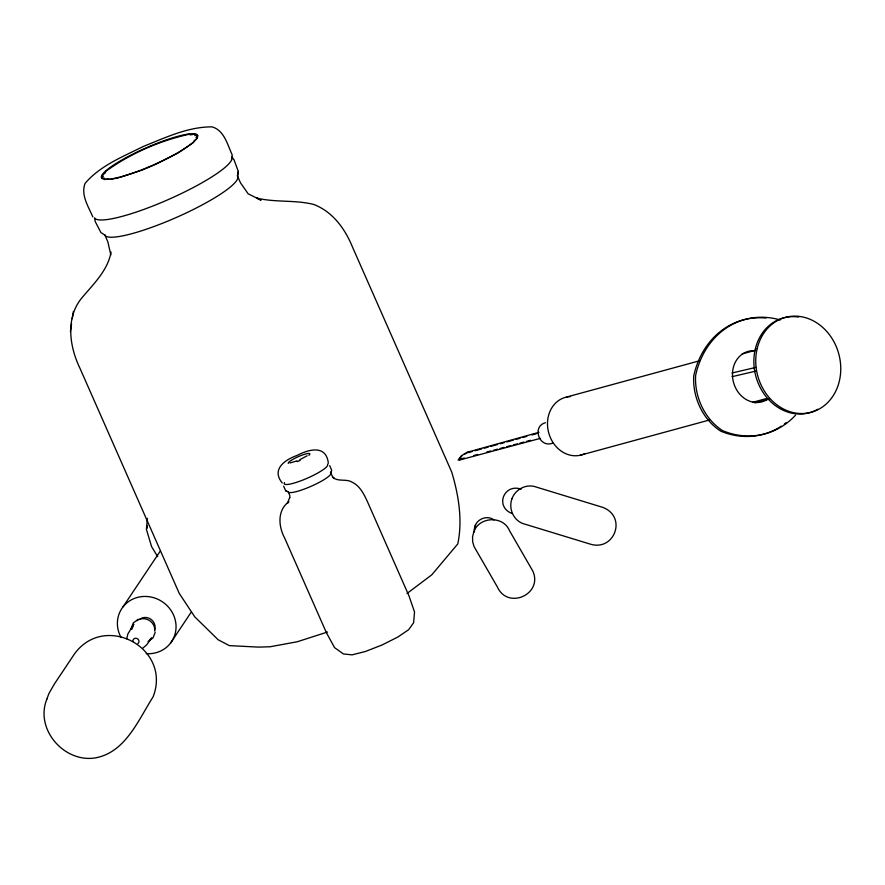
<?xml version="1.0" encoding="UTF-8"?>
<svg xmlns="http://www.w3.org/2000/svg" width="885" height="885" viewBox="0 0 885 885"><rect width="100%" height="100%" fill="white"/><g stroke="black" fill="none" stroke-linecap="round" stroke-linejoin="round"><path stroke-width="1.33" d="M147.397 518.389L146.39 529.33L151.578 546.609L157.696 556.676M147.109 528.256L147.364 525.524M327.572 632.012L297.249 641.758L270.135 646.758L258.619 647.112L229.315 645.619L218.175 639.778L194.733 616.812L179.235 593.359L79.871 368.072C69.13 345.935 65.313 316.565 82.792 296.796C94.131 283.388 107.848 270.08 111.067 252.092M70.391 331.598L71.552 323.91M72.282 318.733L73.389 311.409M231.605 158.99L232.213 154.886C227.467 144.764 224.248 130.206 212.013 126.865C187.952 126.776 165.506 137.618 143.613 146.324C123.137 156.59 100.293 165.484 85.082 183.372C80.557 194.777 88.467 206.67 92.825 216.936M237.678 175.407L238.286 171.369L234.038 159.842L231.781 156.733A75.159 13.308 -23.8 0 1 169.82 198.893A75.159 13.308 -23.8 0 1 94.485 217.854L95.248 221.615L100.901 232.523L104.928 235.167A72.592 12.855 -23.8 0 0 177.697 216.858A72.592 12.855 -23.8 0 0 237.534 176.148L238.286 171.369M328.07 463.806L328.269 462.446C325.669 444.381 308.279 449.558 297.183 455.388C285.269 459.592 270.943 469.172 282.226 482.945M126.677 638.782L127.882 633.937L133.79 624.312L131.765 629.379M131.091 628.494L133.336 622.907L138.215 619.323M155.229 632.31L152.983 637.908L148.105 641.481M474.482 531.819C472.811 521.165 485.467 513.731 494.018 519.904M474.437 529.584L474.935 527.67M475.256 526.321L475.643 524.838M330.691 474.227L331.687 470.2L329.685 465.654M289.638 497.68L287.426 503.299L288.798 501.762M122.96 606.944L160.251 551.123M170.473 643.207L191.016 612.453M288.676 501.883C277.049 510.568 278.476 526.675 284.738 538.213L326.377 632.609L334.552 647.632L343.457 653.971L352.141 654.845L365.262 651.537L381.999 645.01L397.896 637.012L408.682 629.678L413.616 622.741L414.545 612.022L408.97 595.848L367.341 501.441C363.945 494.151 359.941 485.965 352.363 482.303C346.234 478.398 338.645 482.137 332.782 477.446M149.62 639.811L151.589 637.897L146.622 644.888L142.762 648.185M461.881 455.908L459.492 459.016M307.095 455.797L299.772 459.724M407.023 593.47L431.825 574.785L457.788 543.921C462.755 520.059 458.607 495.135 451.726 472.07L352.363 246.782C344.995 228.673 332.517 211.592 313.699 204.435C294.871 199.711 275.312 202.687 256.462 197.997L261.031 200.198L248.143 193.793L240.466 182.775L237.291 175.595M464.083 454.359L467.026 452.976M545.448 422.698C531.476 426.504 539.308 448.518 552.716 443.119M154.377 164.953L177.73 153.193L193.572 142.419L194.092 140.848L197.233 138.337L196.083 137.496L197.665 135.505L194.899 135.46L194.822 134.144L190.651 134.874L188.903 134.321C159.278 140.936 130.449 153.503 105.835 171.292L105.315 172.863L102.173 175.374L103.335 176.215L101.753 178.195L104.507 178.25L104.596 179.566L108.766 178.825M461.727 459.127L458.109 459.99L461.295 455.852L467.014 452.335L539.02 432.311M141.81 170.197L153.127 165.418M296.951 460.897L289.915 462.966M120.316 177.254L140.682 170.551M459.824 459.16L461.229 458.828M110.514 179.389L119.099 177.675M468.353 452.611L472.336 451.505M474.991 450.764L481.628 448.927M484.283 448.186L488.266 447.091M490.921 446.35L497.547 444.513M500.202 443.772L504.184 442.666M506.839 441.936L513.477 440.099M516.132 439.358L520.115 438.252M522.769 437.522L526.752 436.416M532.062 434.944L536.044 433.838M566.511 397.066L699.758 360.737M742.161 353.923L755.392 350.316M732.072 372.994L755.823 367.397M732.083 376.678L755.834 371.092M752.98 402.221L766.211 398.615M754.883 402.863L769.441 398.892M580.151 455.266L709.383 420.021M460.41 459.105L464.382 458.032M473.652 455.554L477.623 454.481M486.894 452.003L490.865 450.941M493.509 450.222L497.481 449.16M500.136 448.452L504.107 447.39M506.751 446.682L510.722 445.609M513.377 444.901L517.349 443.839M519.993 443.131L523.964 442.058M526.608 441.349L530.58 440.287M459.337 460.1L540.381 438.363M468.121 451.958L469.426 452.545M521.132 489.151C503.698 483.11 494.626 507.072 512.227 513.566M283.642 486.142L285.645 490.688L287.017 491.352M285.645 490.688L288.245 491.949A23.331 4.137 -23.8 0 0 311.642 486.064A23.331 4.137 -23.8 0 0 330.879 472.977M334.099 478.088L332.439 476.506L330.47 472.048M288.333 492.137L289.804 495.489L289.849 497.779M104.684 234.614L107.848 241.804L110.813 254.924M121.068 637.499A29.891 28.066 33.7 0 1 137.142 597.508A29.891 28.066 33.7 0 1 175.695 622.232A29.891 28.066 33.7 0 1 146.235 653.639M139.819 619.146A9.547 8.961 33.7 0 1 151.224 619.489A9.547 8.961 33.7 0 1 154.477 630.319M132.894 641.536A3.131 2.932 33.7 0 1 137.02 638.505A3.131 2.932 33.7 0 1 137.861 643.672M136.91 620.684A11.195 10.509 33.7 0 1 139.354 619.356M140.25 619.069A11.195 10.509 33.7 0 1 154.764 631.116M327.583 464.57A23.707 4.204 -23.8 0 1 305.181 479.095A23.707 4.204 -23.8 0 1 284.461 482.579M288.256 463.397A11.804 2.091 -23.8 0 1 300.812 455.598A11.804 2.091 -23.8 0 1 308.898 455.355M300.081 460.421A11.804 2.091 -23.8 0 1 297.26 461.605M817.806 409.235A49.162 41.971 74.7 0 1 755.06 372.983A49.162 41.971 74.7 0 1 798.613 317.073M768.457 398.659A26.152 22.324 74.7 0 1 733.61 382.729A26.152 22.324 74.7 0 1 754.96 350.77M585.184 453.485A29.891 25.521 74.7 0 1 548.589 432.411A29.891 25.521 74.7 0 1 570.504 396.569M766.1 318.08A85.48 72.968 74.7 0 0 693.751 375.882C692.424 397.077 702.712 419.623 720.766 431.183A85.48 72.968 74.7 0 0 778.114 428.119M786.3 422.532A85.48 72.968 74.7 0 1 784.331 424.048M781.267 426.183A85.48 72.968 74.7 0 1 779.176 427.499M780.282 319.983A85.48 72.968 74.7 0 0 695.632 375.373C694.305 396.569 704.593 419.114 722.636 430.674A85.48 72.968 74.7 0 0 795.56 415.176M511.95 498.786C508.388 508.289 513.2 519.971 522.858 523.533L589.366 543.844C614.301 552.45 627.697 516.729 602.685 507.337L536.177 487.027C526.542 483.431 515.324 489.239 511.95 498.786M46.861 699.139C34.869 728.554 63.034 761.852 93.766 758.135C125.006 753.633 138.071 720.412 153.127 696.783C171.956 648.163 104.718 612.033 74.44 653.971L54.383 684.005L48.863 693.619L46.861 699.139M473.796 531.874L472.568 536.752L472.656 541.764L474.05 546.554L497.359 586.943C507.78 610.13 543.102 594.289 532.858 571.146L509.55 530.757C503.355 515.402 479.194 516.409 473.796 531.874M757.129 348.723A49.162 41.971 74.7 0 0 809.454 412.698A49.162 41.971 74.7 0 0 828.15 333.092A49.162 41.971 74.7 0 0 757.129 348.723M118.955 177.332A52.503 9.293 -23.8 0 0 197.089 137.994A52.503 9.293 -23.8 0 0 132.628 154.222A52.503 9.293 -23.8 0 0 118.955 177.332"/></g></svg>
